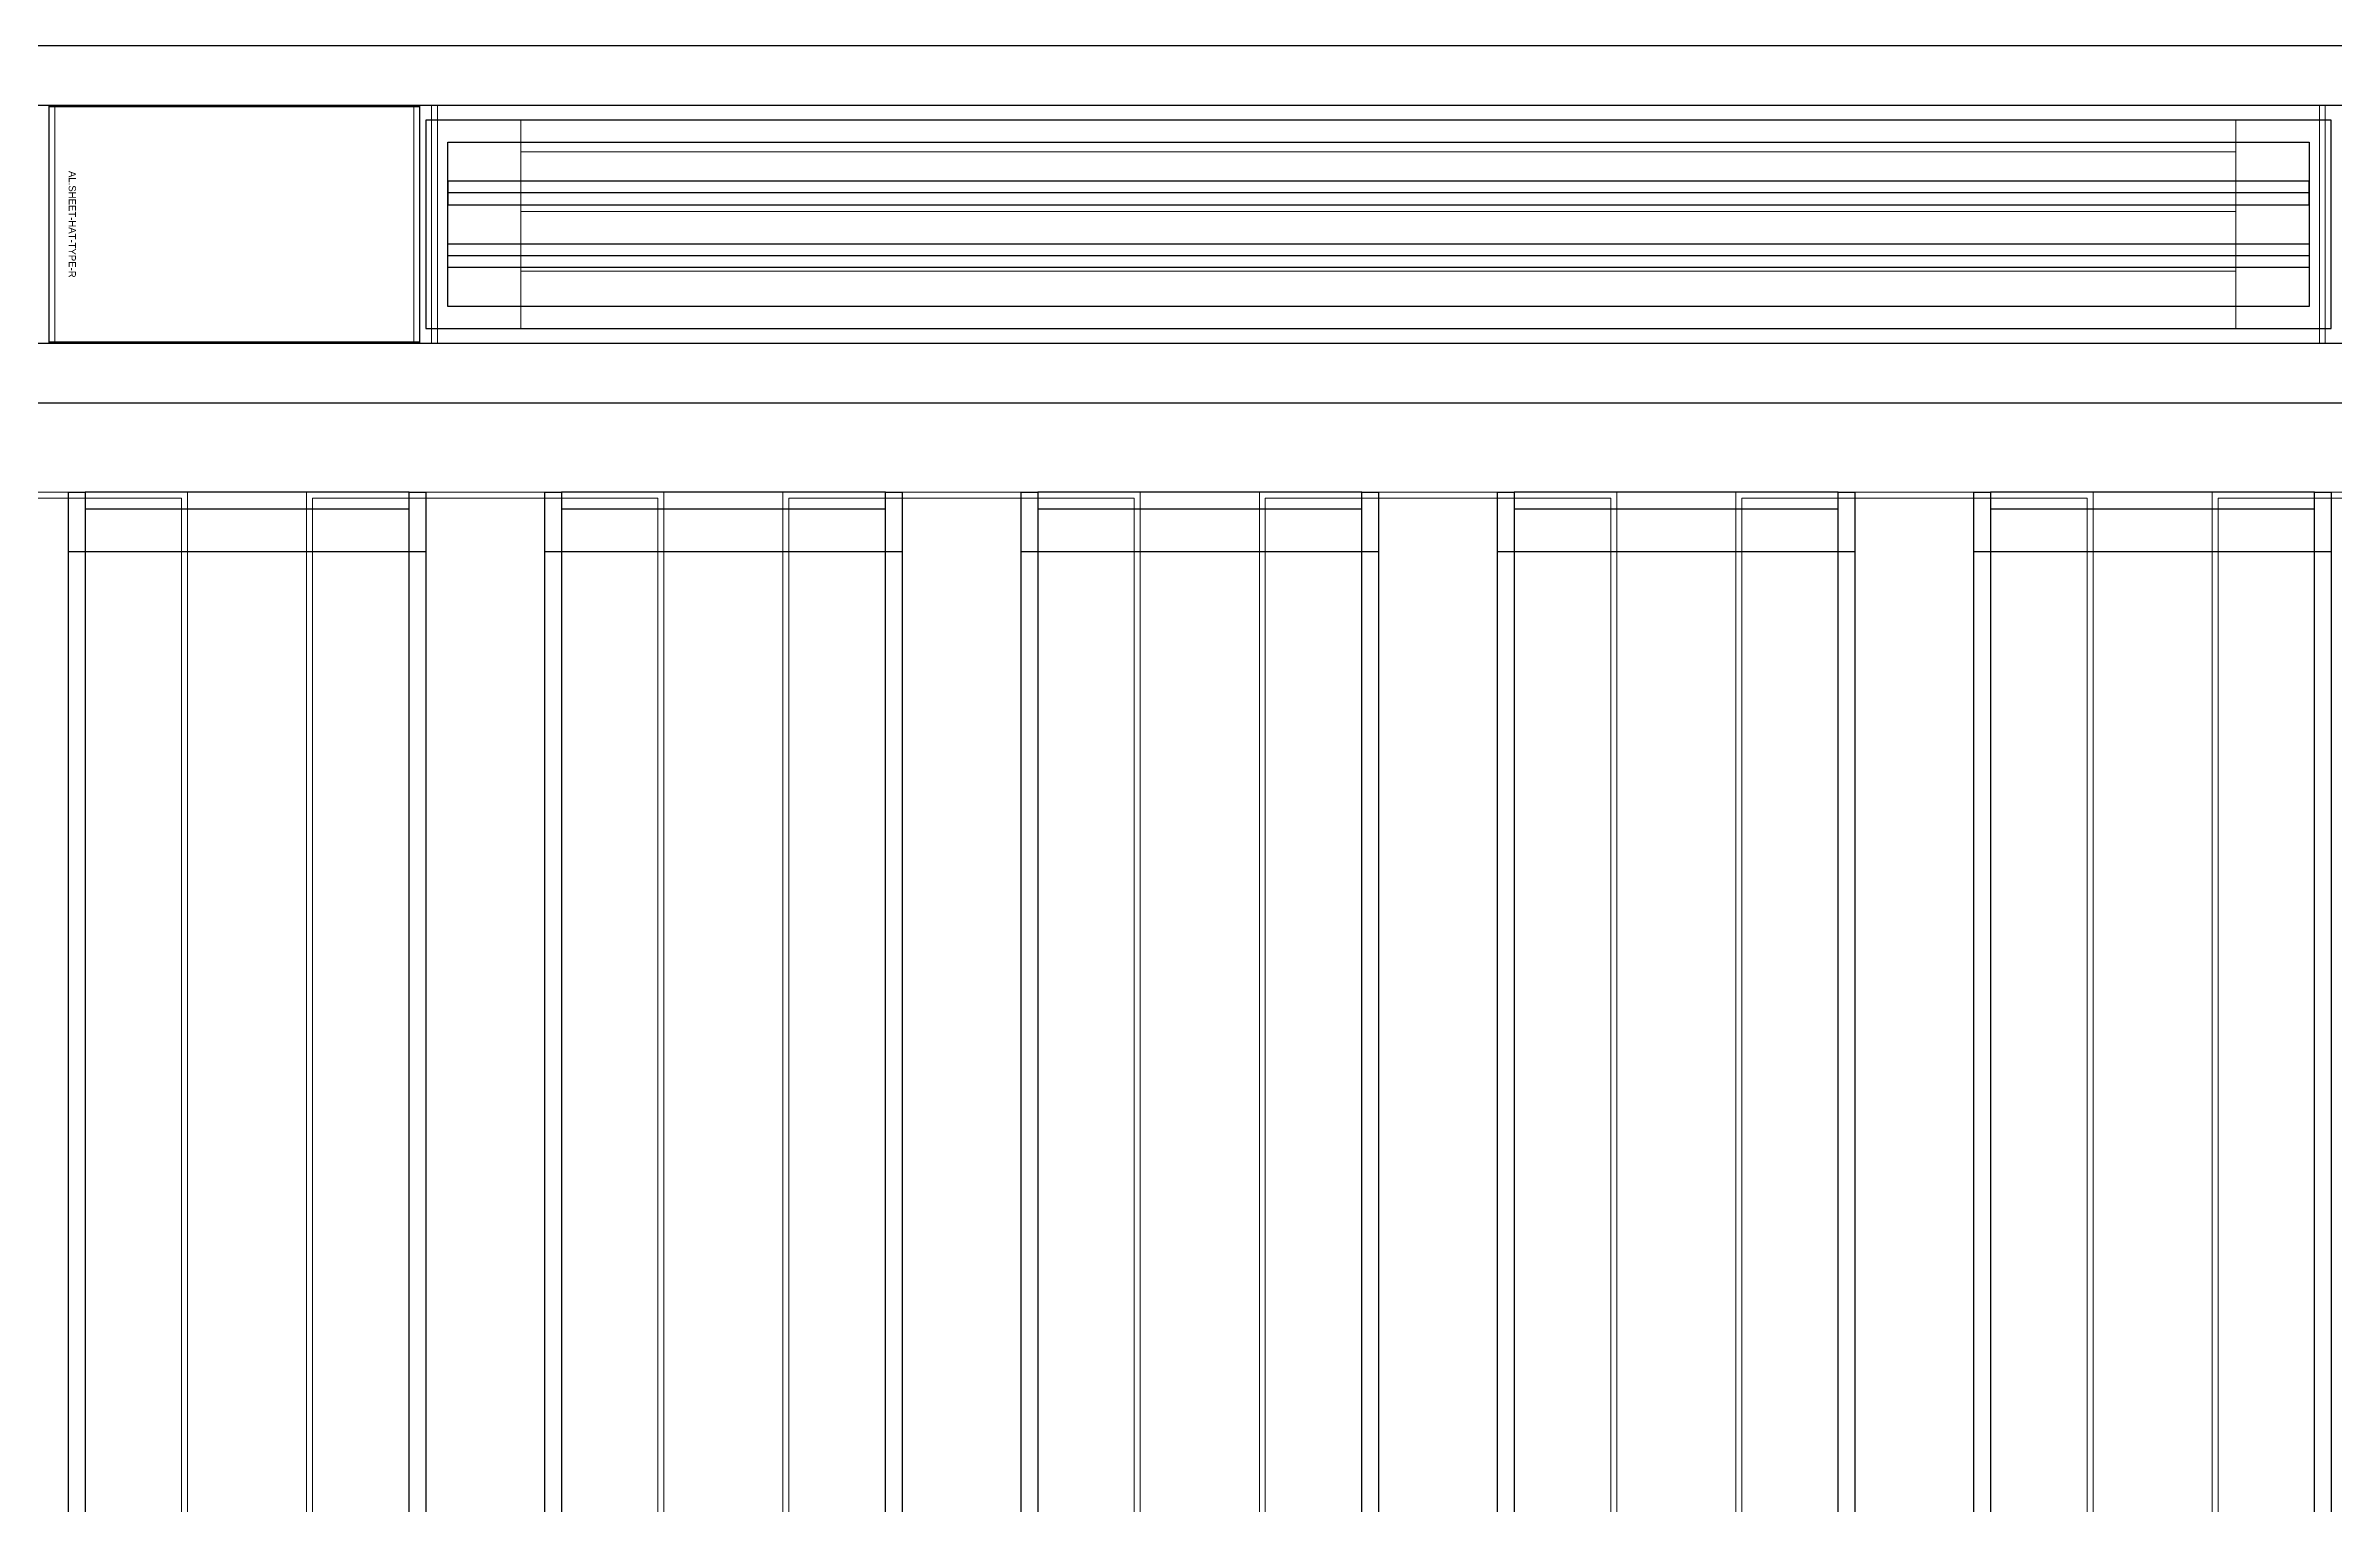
# Model space of a CAD drawing. Header units: millimetres. Extents: x 813027 to 1148939, y -931049 to -10.
# Drawn here: x 974771 to 976692, y -113060 to -111835 of the extents above; entities that cross this region are included whole.
import ezdxf
from ezdxf.enums import TextEntityAlignment as Align

# ---------------------------------------------------------------- set-up
doc = ezdxf.new("R2010")
doc.units = ezdxf.units.MM
for name, color, linetype in [('000 - WIPEOUT', 250, 'Continuous'), ('001 - ASCESSORIES', 1, 'Continuous'), ('A04_TUBE SERIES', 2, 'Continuous'), ('A11_ALU.SOLID SHEET', 7, 'Continuous')]:
    doc.layers.add(name, color=color, linetype=linetype)
doc.layers.add('A-GLAZ-CURT', color=2, linetype='Continuous', lineweight=9)

# ---------------------------------------------------------------- blocks, each defined once
blk = doc.blocks.new('DPA_CP_Metal Ceiling Panel - Vertical Panel with Gap-13988918-4160 - LOWER PLATFORM LEVEL - REFLECTED CEILING GENERAL PLAN')
at = {"layer": 'A-GLAZ-CURT'}
for p, q in [((994596.3, -114111.8), (994596.3, -112211.8)), ((994596.3, -112211.8), (994896.3, -112211.8)), ((994596.3, -114111.8), (994596.3, -112211.8)), ((994596.3, -112211.8), (994896.3, -112211.8)), ((994896.3, -112211.8), (994596.3, -112211.8)), ((994596.3, -112211.8), (994596.3, -114111.8)), ((994896.3, -112211.8), (994596.3, -112211.8)), ((994596.3, -112211.8), (994596.3, -114111.8)), ((994596.3, -114111.8), (994596.3, -112211.8)), ((994596.3, -112211.8), (994896.3, -112211.8)), ((994896.3, -114111.8), (994896.3, -112211.8)), ((994896.3, -112211.8), (994896.3, -114111.8)), ((994896.3, -114111.8), (994896.3, -112211.8)), ((994896.3, -114111.8), (994896.3, -112211.8)), ((994896.3, -112211.8), (994896.3, -114111.8)), ((994601.3, -114106.8), (994601.3, -112216.8)), ((994601.3, -112216.8), (994891.3, -112216.8)), ((994891.3, -112216.8), (994891.3, -114106.8)), ((994596.3, -114111.8), (994896.3, -114111.8)), ((994896.3, -114111.8), (994596.3, -114111.8)), ((994596.3, -114111.8), (994896.3, -114111.8)), ((994596.3, -114111.8), (994896.3, -114111.8)), ((994896.3, -114111.8), (994596.3, -114111.8)), ((994601.3, -114106.8), (994891.3, -114106.8))]:
    blk.add_line(p, q, dxfattribs=at)
blk = doc.blocks.new('DPA_CP_Metal Ceiling Panel - Horizontal with Gap-20308794-4160 - LOWER PLATFORM LEVEL - REFLECTED CEILING GENERAL PLAN')
at = {"layer": 'A-GLAZ-CURT'}
for p, q in [((910201.3, -109924.3), (910201.3, -109649.3)), ((910201.3, -109649.3), (910512.8, -109649.3)), ((910201.3, -109924.3), (910201.3, -109649.3)), ((910201.3, -109649.3), (910512.8, -109649.3)), ((910512.8, -109649.3), (910201.3, -109649.3)), ((910201.3, -109649.3), (910201.3, -109924.3)), ((910512.8, -109649.3), (910201.3, -109649.3)), ((910201.3, -109649.3), (910201.3, -109924.3)), ((910201.3, -109924.3), (910201.3, -109649.3)), ((910201.3, -109649.3), (910512.8, -109649.3)), ((910206.3, -109919.3), (910206.3, -109654.3)), ((910206.3, -109654.3), (910507.8, -109654.3)), ((910507.8, -109654.3), (910507.8, -109919.3)), ((910512.8, -109924.3), (910512.8, -109649.3)), ((910512.8, -109649.3), (910512.8, -109924.3)), ((910512.8, -109924.3), (910512.8, -109649.3)), ((910512.8, -109924.3), (910512.8, -109649.3)), ((910512.8, -109649.3), (910512.8, -109924.3)), ((910201.3, -109924.3), (910512.8, -109924.3)), ((910512.8, -109924.3), (910201.3, -109924.3)), ((910201.3, -109924.3), (910512.8, -109924.3)), ((910201.3, -109924.3), (910512.8, -109924.3)), ((910512.8, -109924.3), (910201.3, -109924.3)), ((910206.3, -109919.3), (910507.8, -109919.3))]:
    blk.add_line(p, q, dxfattribs=at)
blk = doc.blocks.new('DPA_CP_Metal Ceiling Air Supply - Linear Diffuser Air Supply-14762131-4160 - LOWER PLATFORM LEVEL - REFLECTED CEILING GENERAL PLAN')
at = {"layer": 'A-GLAZ-CURT'}
h = blk.add_hatch(dxfattribs=at)
h.set_pattern_fill('FP_13', color=256, style=0, pattern_type=2)
h.set_pattern_definition([(180, (909396.33, -109824.28), (6e-15, 50), [])])
h.paths.add_polyline_path([(908676.3, -109874.3), (910116.3, -109874.3), (910116.3, -109699.3), (908676.3, -109699.3)])
for p, q in [((908601.3, -109924.3), (908601.3, -109649.3)), ((908601.3, -109649.3), (910191.3, -109649.3)), ((908601.3, -109924.3), (908601.3, -109649.3)), ((908601.3, -109649.3), (910191.3, -109649.3)), ((910191.3, -109649.3), (908601.3, -109649.3)), ((908601.3, -109649.3), (908601.3, -109924.3)), ((910191.3, -109649.3), (908601.3, -109649.3)), ((908601.3, -109649.3), (908601.3, -109924.3)), ((908601.3, -109924.3), (908601.3, -109649.3)), ((908601.3, -109649.3), (910191.3, -109649.3)), ((908606.3, -109919.3), (908606.3, -109654.3)), ((908606.3, -109654.3), (910186.3, -109654.3)), ((910186.3, -109654.3), (910186.3, -109919.3)), ((910191.3, -109924.3), (910191.3, -109649.3)), ((910191.3, -109649.3), (910191.3, -109924.3)), ((910191.3, -109924.3), (910191.3, -109649.3)), ((910191.3, -109924.3), (910191.3, -109649.3)), ((910191.3, -109649.3), (910191.3, -109924.3)), ((910116.3, -109699.3), (908676.3, -109699.3)), ((908676.3, -109699.3), (908676.3, -109874.3)), ((908676.3, -109874.3), (908676.3, -109699.3)), ((908676.3, -109699.3), (910116.3, -109699.3)), ((908676.3, -109874.3), (908676.3, -109699.3)), ((908676.3, -109699.3), (910116.3, -109699.3)), ((910116.3, -109699.3), (908676.3, -109699.3)), ((908676.3, -109699.3), (908676.3, -109874.3)), ((910116.3, -109874.3), (910116.3, -109699.3)), ((910116.3, -109699.3), (910116.3, -109874.3)), ((910116.3, -109699.3), (910116.3, -109874.3)), ((910116.3, -109874.3), (910116.3, -109699.3)), ((908676.3, -109874.3), (910116.3, -109874.3)), ((910116.3, -109874.3), (908676.3, -109874.3)), ((910116.3, -109874.3), (908676.3, -109874.3)), ((908676.3, -109874.3), (910116.3, -109874.3)), ((908601.3, -109924.3), (910191.3, -109924.3)), ((910191.3, -109924.3), (908601.3, -109924.3)), ((908601.3, -109924.3), (910191.3, -109924.3)), ((908601.3, -109924.3), (910191.3, -109924.3)), ((910191.3, -109924.3), (908601.3, -109924.3)), ((908606.3, -109919.3), (910186.3, -109919.3))]:
    blk.add_line(p, q, dxfattribs=at)
blk = doc.blocks.new('C-2-PP21-AR-4160-01-B_20250829-084021_EXCL')
at = {"layer": 'A-GLAZ-CURT'}
for name, p in [('DPA_CP_Metal Ceiling Panel - Horizontal with Gap-20308794-4160 - LOWER PLATFORM LEVEL - REFLECTED CEILING GENERAL PLAN', (-982517.8, 103141.8)), ('DPA_CP_Metal Ceiling Air Supply - Linear Diffuser Air Supply-14762131-4160 - LOWER PLATFORM LEVEL - REFLECTED CEILING GENERAL PLAN', (-980596.3, 103141.8)), ('DPA_CP_Metal Ceiling Panel - Vertical Panel with Gap-13988918-4160 - LOWER PLATFORM LEVEL - REFLECTED CEILING GENERAL PLAN', (-1067096.3, 105341.8)), ('DPA_CP_Metal Ceiling Panel - Vertical Panel with Gap-13988918-4160 - LOWER PLATFORM LEVEL - REFLECTED CEILING GENERAL PLAN', (-1066696.3, 105341.8)), ('DPA_CP_Metal Ceiling Panel - Vertical Panel with Gap-13988918-4160 - LOWER PLATFORM LEVEL - REFLECTED CEILING GENERAL PLAN', (-1066296.3, 105341.8)), ('DPA_CP_Metal Ceiling Panel - Vertical Panel with Gap-13988918-4160 - LOWER PLATFORM LEVEL - REFLECTED CEILING GENERAL PLAN', (-1065896.3, 105341.8)), ('DPA_CP_Metal Ceiling Panel - Vertical Panel with Gap-13988918-4160 - LOWER PLATFORM LEVEL - REFLECTED CEILING GENERAL PLAN', (-1065496.3, 105341.8)), ('DPA_CP_Metal Ceiling Panel - Vertical Panel with Gap-13988918-4160 - LOWER PLATFORM LEVEL - REFLECTED CEILING GENERAL PLAN', (-1065096.3, 105341.8))]:
    blk.add_blockref(name, p, dxfattribs=at)
blk = doc.blocks.new('*U484')
at = {"layer": '001 - ASCESSORIES', "color": 0, "linetype": 'ByBlock'}
blk.add_lwpolyline([(800, 87.5), (-800, 87.5), (-800, -87.5), (800, -87.5)], close=True, dxfattribs=at)
at = {"layer": '001 - ASCESSORIES', "linetype": 'ByBlock'}
for points in [[(-781.5, 69), (781.5, 69), (781.5, -69), (-781.5, -69)], [(781.5, 36.3), (-781.5, 36.3), (-781.5, 16.3), (781.5, 16.3)], [(-781.5, -16.3), (781.5, -16.3), (781.5, -36.3), (-781.5, -36.3)]]:
    blk.add_lwpolyline(points, close=True, dxfattribs=at)
for points in [[(781.5, 26.3), (-781.5, 26.3)], [(-781.5, -26.3), (781.5, -26.3)]]:
    blk.add_lwpolyline(points, dxfattribs=at)
blk = doc.blocks.new('*U488')
at = {"layer": 'A11_ALU.SOLID SHEET', "color": 0}
blk.add_lwpolyline([(311.5, -98.8), (311.5, 98.8), (0, 98.8), (0, -98.8)], close=True, dxfattribs=at)
at = {"layer": 'Defpoints', "color": 250}
blk.add_point((0, 0), dxfattribs=at)
blk.add_text('AL.SHEET-HAT-TYPE-R', height=6, rotation=270, dxfattribs=at).set_placement((15, 0), align=Align.BOTTOM_CENTER)
blk = doc.blocks.new('*U492')
blk.add_attdef('EXTR.OVL-LENGTH_', (-25, -59.1), '', height=5)
blk.add_wipeout([(-25, 0), (25, 0), (25, 134900), (-25, 134900)]).dxf.layer = '000 - WIPEOUT'
at = {"layer": 'A04_TUBE SERIES', "color": 0}
blk.add_lwpolyline([(-25, 0), (25, 0), (25, 134900), (-25, 134900)], close=True, dxfattribs=at)
blk = doc.blocks.new('*U515')
for p, q in [((900, -14650), (900, -14950)), ((900, -15050), (900, -15350)), ((900, -15450), (900, -15750)), ((900, -15850), (900, -16150)), ((900, -16250), (900, -16550))]:
    blk.add_line(p, q)
at = {"layer": 'A11_ALU.SOLID SHEET', "color": 0}
for points in [[(-950, -14650), (950, -14650), (950, -14664), (-950, -14664)], [(950, -14664), (936, -14664), (936, -14936), (950, -14936)], [(-950, -14936), (950, -14936), (950, -14950), (-950, -14950)], [(-950, -15050), (950, -15050), (950, -15064), (-950, -15064)], [(950, -15064), (936, -15064), (936, -15336), (950, -15336)], [(-950, -15336), (950, -15336), (950, -15350), (-950, -15350)], [(-950, -15450), (950, -15450), (950, -15464), (-950, -15464)], [(950, -15464), (936, -15464), (936, -15736), (950, -15736)], [(-950, -15736), (950, -15736), (950, -15750), (-950, -15750)], [(-950, -15850), (950, -15850), (950, -15864), (-950, -15864)], [(950, -15864), (936, -15864), (936, -16136), (950, -16136)], [(-950, -16136), (950, -16136), (950, -16150), (-950, -16150)], [(-950, -16250), (950, -16250), (950, -16264), (-950, -16264)], [(950, -16264), (936, -16264), (936, -16536), (950, -16536)], [(-950, -16536), (950, -16536), (950, -16550), (-950, -16550)]]:
    blk.add_lwpolyline(points, close=True, dxfattribs=at)
blk = doc.blocks.new('C-2-PP21-AR-4160-01-B_20250829-084416_NEWCL')
for name, p in [('*U488', (-72316.5, -6645)), ('*U484', (-71200, -6645))]:
    blk.add_blockref(name, p)
at = {"rotation": 90}
blk.add_blockref('*U515', (-86950, -7820), dxfattribs=at)
at = {"rotation": 270}
for p in [(-154400, -6520), (-154400, -6770)]:
    blk.add_blockref('*U492', p, dxfattribs=at)

msp = doc.modelspace()

# ---------------------------------------------------------------- block references
msp.add_blockref('C-2-PP21-AR-4160-01-B_20250829-084021_EXCL', (1047090, -105340))

# ---------------------------------------------------------------- next in the draw order: block references
msp.add_blockref('C-2-PP21-AR-4160-01-B_20250829-084416_NEWCL', (1047090, -105340))

doc.saveas('drawing.dxf')
